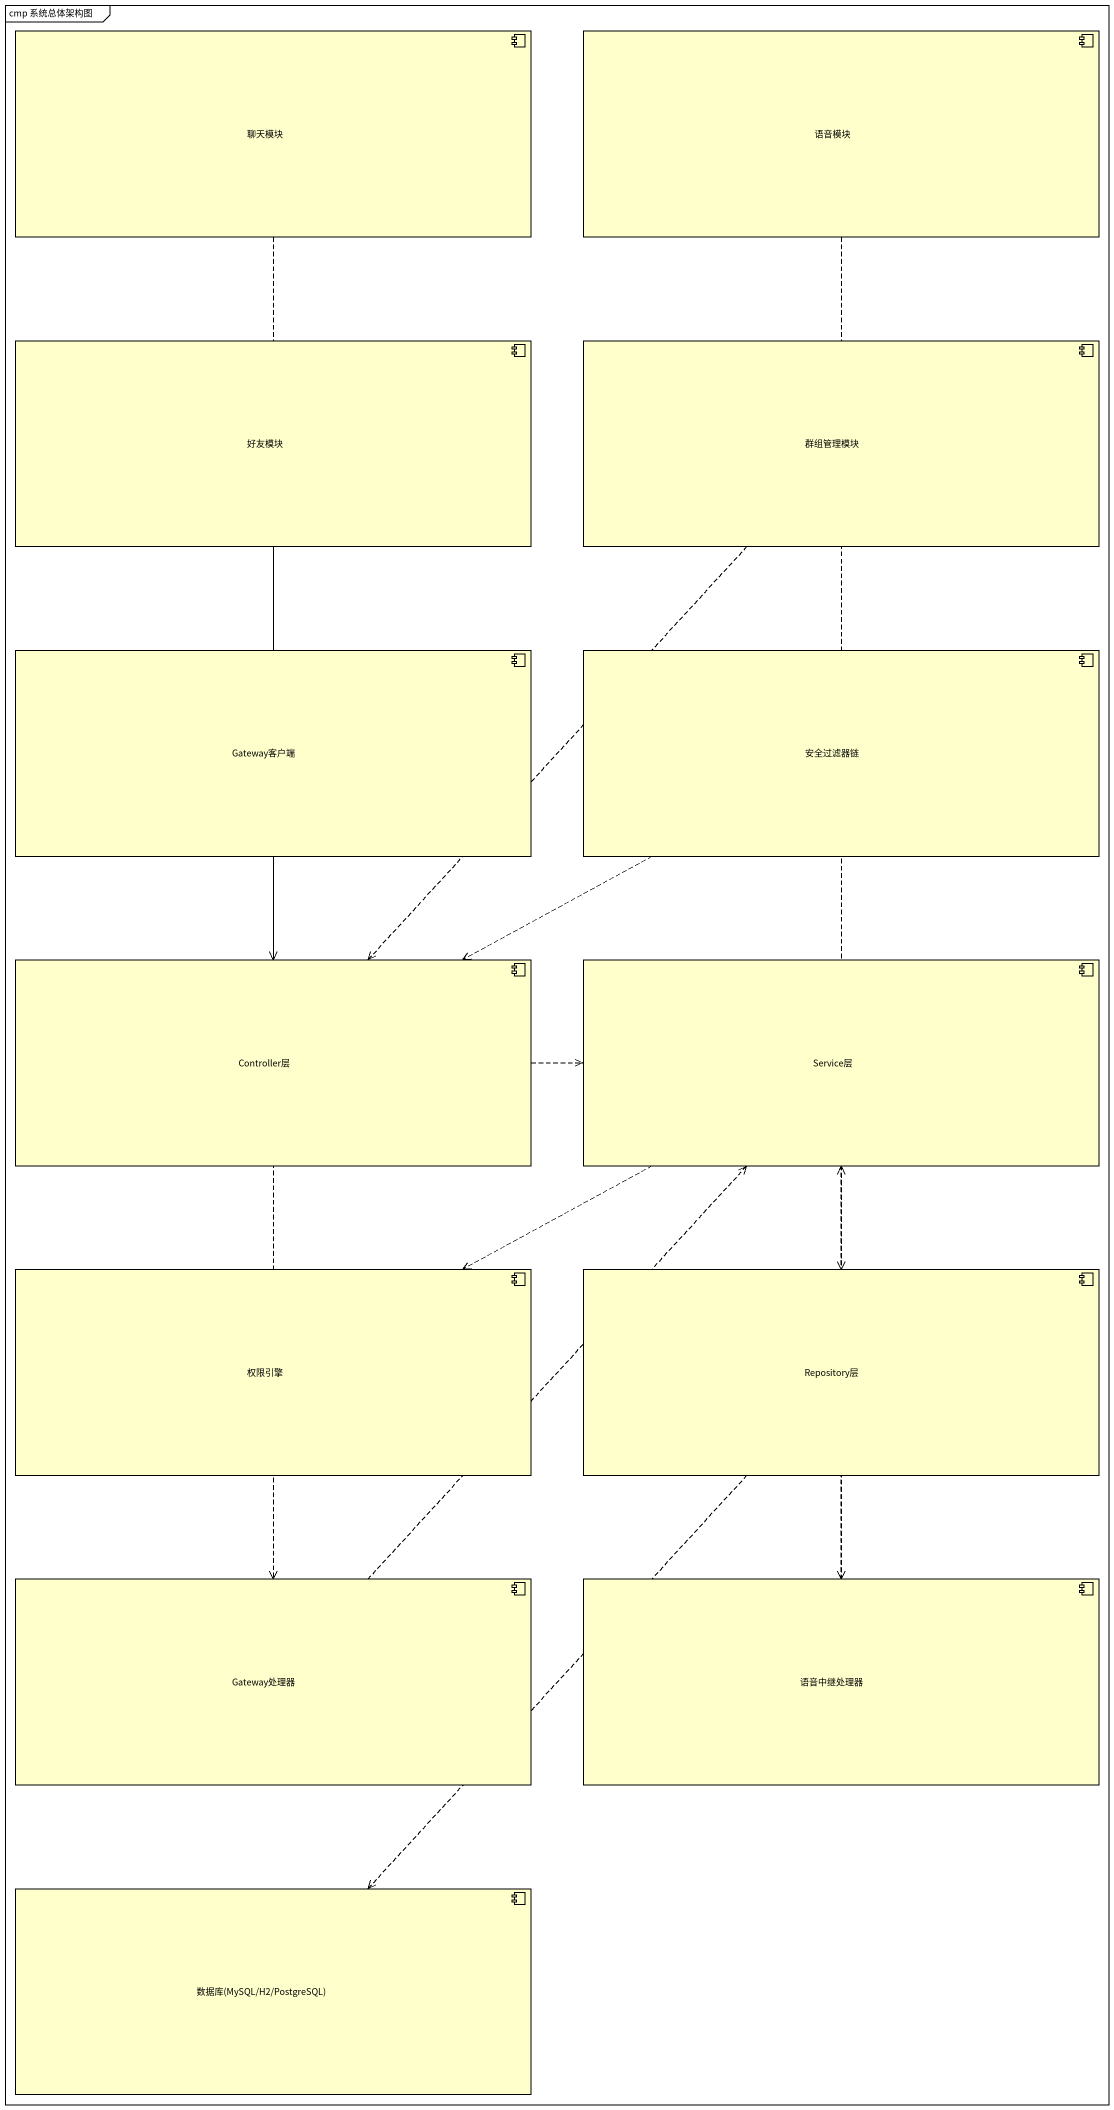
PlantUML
@startuml
mainframe cmp 系统总体架构图
component 聊天模块
component 语音模块
component 好友模块
component 群组管理模块
component Gateway客户端
component 安全过滤器链
component Controller层
component Service层
component 权限引擎
component Repository层
component Gateway处理器
component 语音中继处理器
component "数据库(MySQL/H2/PostgreSQL)" as 数据库_MySQL_H2_PostgreSQL
聊天模块 ..> Controller层
语音模块 ..> 语音中继处理器
好友模块 ..> Controller层
群组管理模块 ..> Controller层
Gateway客户端 ..> Gateway处理器
安全过滤器链 .left.> Controller层
Controller层 .right.> Service层
Service层 .left.> 权限引擎
Service层 ..> Repository层
Repository层 ..> 数据库_MySQL_H2_PostgreSQL
Gateway处理器 .up.> Service层
语音中继处理器 .up.> Service层
@enduml
